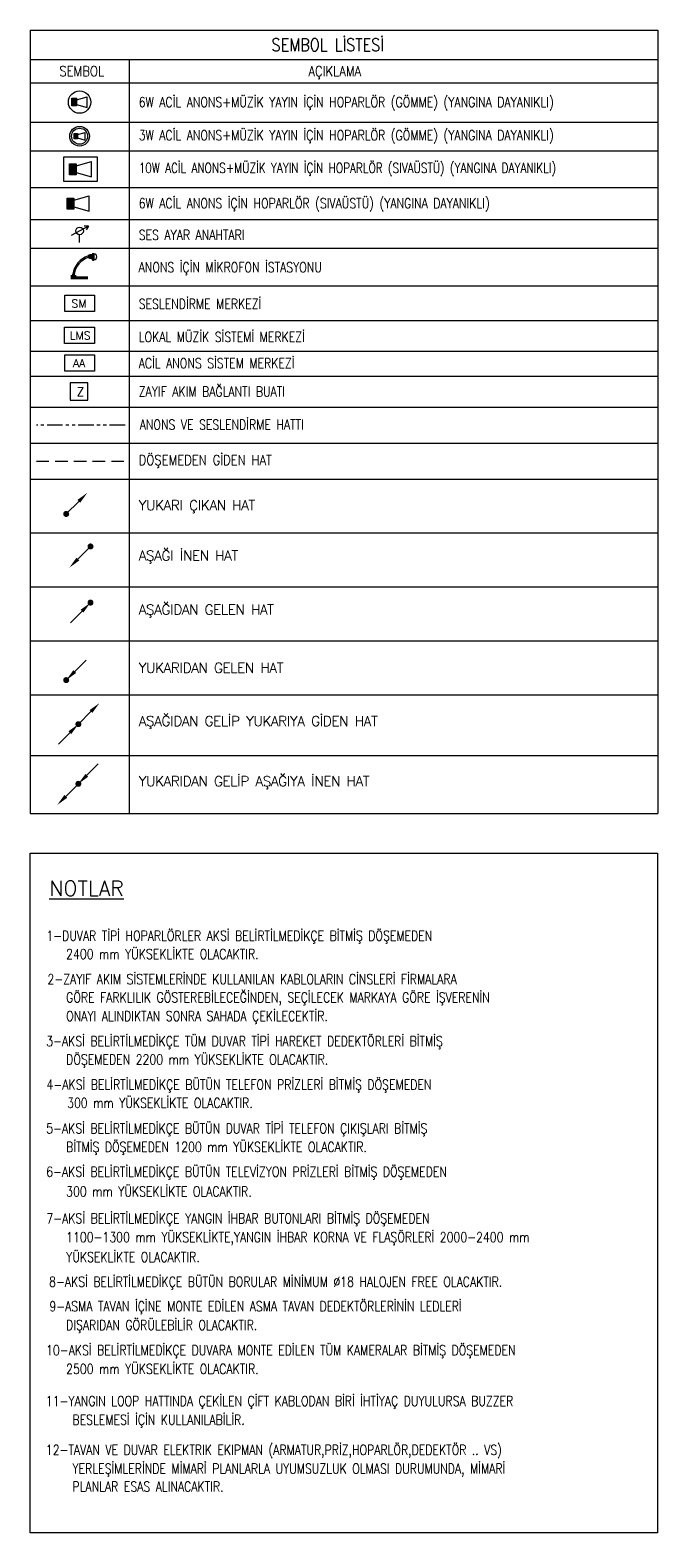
# Model space of a CAD drawing. Header units: metres. Extents: x -13545 to 152404, y -11890 to 28436.
# Drawn here: x -13486 to -10972, y 22422 to 28436 of the extents above; entities that cross this region are included whole.
import ezdxf
from ezdxf.enums import TextEntityAlignment as Align

# ---------------------------------------------------------------- set-up
doc = ezdxf.new("R2010")
doc.units = ezdxf.units.M
doc.header["$LTSCALE"] = 100
doc.header["$MEASUREMENT"] = 0
doc.linetypes.add('HIDDEN', pattern=[0.375, 0.25, -0.125])
doc.linetypes.add('PHANTOM2', pattern=[1.25, 0.625, -0.125, 0.125, -0.125, 0.125, -0.125])
for name, color, linetype, lineweight in [('E-10W ACİL ANONS İÇİN HOPARLÖR (SIVAÜSTÜ) (YANGINA DAYANIKLI)', 7, 'Continuous', 30), ('E-3W ACİL ANONS İÇİN HOPARLÖR (GÖMME) (YANGINA DAYANIKLI)', 7, 'Continuous', 30), ('E-6W ACİL ANONS İÇİN HOPARLÖR (GÖMME) (YANGINA DAYANIKLI)', 7, 'Continuous', 30), ('E-6W ACİL ANONS İÇİN HOPARLÖR (SIVAÜSTÜ) (YANGINA DAYANIKLI)', 7, 'Continuous', 30), ('E-ACİL ANONS SİSTEM MERKEZİ', 7, 'Continuous', 30), ('E-KABLO', 7, 'Continuous', 30), ('E-LOKAL MÜZİK SİSTEMİ MERKEZİ', 7, 'Continuous', 30), ('E-MİKROFON', 7, 'Continuous', 30), ('E-OK', 3, 'Continuous', 30), ('E-SES AYAR ANAHTARI', 7, 'Continuous', 30), ('E-SESLENDİRME MERKEZİ (MÜZİK YAYINI) (OTEL)', 7, 'Continuous', 30), ('E-YAZI', 7, 'Continuous', 30), ('E-ZAYIF AKIM BAĞLANTI KUTUSU BUAT', 7, 'Continuous', 30)]:
    doc.layers.add(name, color=color, linetype=linetype, lineweight=lineweight)
doc.styles.add('E-YAZI', font='txttw.shx')

# ---------------------------------------------------------------- blocks, each defined once
blk = doc.blocks.new('*U200')
at = {"layer": 'E-OK', "color": 3, "linetype": 'Continuous'}
blk.add_line((-126, -126), (0, 0), dxfattribs=at)
at = {"layer": 'E-OK', "color": 4, "linetype": 'Continuous', "const_width": 30}
blk.add_lwpolyline([(-15, 0, 1), (15, 0, 1)], format="xyb", close=True, dxfattribs=at)
at = {"layer": 'E-OK', "color": 3, "linetype": 'Continuous'}
blk.add_solid([(-112, -140), (-140, -112), (-211, -211)], dxfattribs=at)
blk = doc.blocks.new('*U202')
at = {"layer": 'E-OK', "color": 3, "linetype": 'Continuous'}
for p, q in [((85, 85), (201, 200)), ((-126, -126), (0, 0))]:
    blk.add_line(p, q, dxfattribs=at)
at = {"layer": 'E-OK', "color": 4, "linetype": 'Continuous', "const_width": 30}
blk.add_lwpolyline([(-15, 0, 1), (15, 0, 1)], format="xyb", close=True, dxfattribs=at)
at = {"layer": 'E-OK', "color": 3, "linetype": 'Continuous'}
for points in [[(99, 71), (71, 99), (0, 0)], [(-112, -140), (-140, -112), (-211, -211)]]:
    blk.add_solid(points, dxfattribs=at)
blk = doc.blocks.new('ZAYIF AKIM BAĞLANTI BUATI 1 100')
at = {"layer": 'E-ZAYIF AKIM BAĞLANTI KUTUSU BUAT', "color": 4}
blk.add_lwpolyline([(-17.5, 0), (17.5, 0), (17.5, 35), (-17.5, 35)], close=True, dxfattribs=at)
at = {"layer": 'E-ZAYIF AKIM BAĞLANTI KUTUSU BUAT', "color": 3, "style": 'E-YAZI'}
blk.add_text('Z', height=17.5, dxfattribs=at).set_placement((-4.7, 8.4))
blk = doc.blocks.new('*U201')
at = {"layer": 'E-OK', "color": 3, "linetype": 'Continuous'}
blk.add_line((85, 85), (201, 200), dxfattribs=at)
at = {"layer": 'E-OK', "color": 4, "linetype": 'Continuous', "const_width": 30}
blk.add_lwpolyline([(-15, 0, 1), (15, 0, 1)], format="xyb", close=True, dxfattribs=at)
at = {"layer": 'E-OK', "color": 3, "linetype": 'Continuous'}
blk.add_solid([(99, 71), (71, 99), (0, 0)], dxfattribs=at)
blk = doc.blocks.new('100_6W ACİL ANONS İÇİN HOPARLÖR (GÖMME) (YANGINA DAYANIKLI)')
at = {"layer": 'E-6W ACİL ANONS İÇİN HOPARLÖR (GÖMME) (YANGINA DAYANIKLI)', "color": 4}
for p, q in [((-2.19, -1.1), (-2.19, 1.1)), ((-2.19, 1.1), (-0.88, 1.1)), ((-0.88, 0.66), (2.19, 1.54)), ((-0.88, 1.1), (-0.88, -1.1)), ((2.19, -1.54), (2.19, 1.54)), ((-0.88, -1.1), (-2.19, -1.1)), ((-0.88, -0.66), (2.19, -1.54))]:
    blk.add_line(p, q, dxfattribs=at)
at = {"layer": 'E-6W ACİL ANONS İÇİN HOPARLÖR (GÖMME) (YANGINA DAYANIKLI)', "color": 3}
blk.add_circle((0, 0), 3.19, dxfattribs=at)
at = {"layer": 'E-6W ACİL ANONS İÇİN HOPARLÖR (GÖMME) (YANGINA DAYANIKLI)', "color": 4}
blk.add_solid([(-2.19, 1.1), (-0.88, 1.1), (-2.19, -1.1), (-0.88, -1.1)], dxfattribs=at)
blk = doc.blocks.new('100_3W ACİL ANONS İÇİN HOPARLÖR (GÖMME) (YANGINA DAYANIKLI)')
at = {"layer": 'E-3W ACİL ANONS İÇİN HOPARLÖR (GÖMME) (YANGINA DAYANIKLI)', "color": 4}
for p, q in [((-1.58, -0.79), (-1.58, 0.79)), ((-1.58, 0.79), (-0.63, 0.79)), ((-0.63, 0.47), (1.58, 1.11)), ((-0.63, 0.79), (-0.63, -0.79)), ((1.58, -1.11), (1.58, 1.11)), ((-0.63, -0.79), (-1.58, -0.79)), ((-0.63, -0.47), (1.58, -1.11))]:
    blk.add_line(p, q, dxfattribs=at)
at = {"layer": 'E-3W ACİL ANONS İÇİN HOPARLÖR (GÖMME) (YANGINA DAYANIKLI)', "color": 3}
for radius in [2.8, 2.3]:
    blk.add_circle((0, 0), radius, dxfattribs=at)
at = {"layer": 'E-3W ACİL ANONS İÇİN HOPARLÖR (GÖMME) (YANGINA DAYANIKLI)', "color": 4}
blk.add_solid([(-1.58, 0.79), (-0.63, 0.79), (-1.58, -0.79), (-0.63, -0.79)], dxfattribs=at)
blk = doc.blocks.new('100_10W ACİL ANONS İÇİN HOPARLÖR (SIVAÜSTÜ) (YANGINA DAYANIKLI)')
at = {"layer": 'E-10W ACİL ANONS İÇİN HOPARLÖR (SIVAÜSTÜ) (YANGINA DAYANIKLI)'}
blk.add_hatch(color=4, dxfattribs=at).paths.add_polyline_path([(1.13, 1.1), (2.45, 1.1), (2.45, -1.1), (1.13, -1.1)])
at = {"layer": 'E-10W ACİL ANONS İÇİN HOPARLÖR (SIVAÜSTÜ) (YANGINA DAYANIKLI)', "color": 4}
for p, q in [((1.13, -1.1), (1.13, 1.1)), ((1.13, 1.1), (2.45, 1.1)), ((2.45, 0.66), (5.52, 1.54)), ((2.45, 1.1), (2.45, -1.1)), ((5.52, -1.54), (5.52, 1.54)), ((2.45, -1.1), (1.13, -1.1)), ((2.45, -0.66), (5.52, -1.54))]:
    blk.add_line(p, q, dxfattribs=at)
blk.add_lwpolyline([(6.66, 2.48), (6.66, -2.48), (0, -2.48), (0, 2.48)], close=True, dxfattribs=at)
blk = doc.blocks.new('100_6W ACİL ANONS İÇİN HOPARLÖR (SIVAÜSTÜ) (YANGINA DAYANIKLI)')
at = {"layer": 'E-6W ACİL ANONS İÇİN HOPARLÖR (SIVAÜSTÜ) (YANGINA DAYANIKLI)'}
blk.add_hatch(color=4, dxfattribs=at).paths.add_polyline_path([(0, 1.1), (1.32, 1.1), (1.32, -1.1), (0, -1.1)])
at = {"layer": 'E-6W ACİL ANONS İÇİN HOPARLÖR (SIVAÜSTÜ) (YANGINA DAYANIKLI)', "color": 4}
for p, q in [((0, -1.1), (0, 1.1)), ((0, 1.1), (1.32, 1.1)), ((1.32, 0.66), (4.39, 1.54)), ((1.32, 1.1), (1.32, -1.1)), ((4.39, -1.54), (4.39, 1.54)), ((1.32, -1.1), (0, -1.1)), ((1.32, -0.66), (4.39, -1.54))]:
    blk.add_line(p, q, dxfattribs=at)
blk = doc.blocks.new('100_SES AYAR ANAHTARI')
at = {"layer": 'E-SES AYAR ANAHTARI', "color": 4}
for p, q in [((1.78, 3.25), (-1.69, 1.43)), ((1.78, 3.25), (0.92, 3.28)), ((1.78, 3.25), (1.31, 2.53)), ((0, 0), (0, 1.56))]:
    blk.add_line(p, q, dxfattribs=at)
blk.add_circle((0, 2.32), 0.756, dxfattribs=at)
blk = doc.blocks.new('100_SESLENDİRME MERKEZİ (MÜZİK YAYINI) (OTEL)')
at = {"layer": 'E-SESLENDİRME MERKEZİ (MÜZİK YAYINI) (OTEL)', "color": 4}
blk.add_lwpolyline([(-2.97, 3.24), (2.97, 3.24), (2.97, 0), (-2.97, 0)], close=True, dxfattribs=at)
at = {"layer": 'E-SESLENDİRME MERKEZİ (MÜZİK YAYINI) (OTEL)', "color": 3, "style": 'E-YAZI'}
blk.add_text('SM', height=1.6, dxfattribs=at).set_placement((-1.62, 0.77))
blk = doc.blocks.new('100_LOKAL MÜZİK SİSTEMİ MERKEZİ')
at = {"layer": 'E-LOKAL MÜZİK SİSTEMİ MERKEZİ', "color": 4}
blk.add_lwpolyline([(-2.99, 3.24), (2.99, 3.24), (2.99, 0), (-2.99, 0)], close=True, dxfattribs=at)
at = {"layer": 'E-LOKAL MÜZİK SİSTEMİ MERKEZİ', "color": 3, "style": 'E-YAZI'}
blk.add_text('LMS', height=1.6, dxfattribs=at).set_placement((-1.96, 0.77))
blk = doc.blocks.new('100_ACİL ANONS SİSTEM MERKEZİ')
at = {"layer": 'E-ACİL ANONS SİSTEM MERKEZİ', "color": 4}
blk.add_lwpolyline([(-2.97, 0), (-2.97, 3.24), (2.97, 3.24), (2.97, 0)], close=True, dxfattribs=at)
at = {"layer": 'E-ACİL ANONS SİSTEM MERKEZİ', "color": 3, "style": 'E-YAZI'}
blk.add_text('AA', height=1.6, dxfattribs=at).set_placement((-1.33, 0.77))
blk = doc.blocks.new('10_MİKROFON')
at = {"layer": 'E-MİKROFON', "color": 3, "linetype": 'Continuous'}
for p, q in [((258, 518), (222, 518)), ((222, 518), (222, 460)), ((258, 460), (222, 460)), ((294, 537), (258, 537)), ((258, 537), (258, 442)), ((294, 442), (258, 442)), ((276, 537), (276, 442)), ((294, 537), (331, 553)), ((294, 537), (294, 442)), ((294, 442), (331, 426)), ((331, 571), (367, 571)), ((331, 571), (331, 408)), ((331, 408), (367, 408)), ((367, 571), (367, 408))]:
    blk.add_line(p, q, dxfattribs=at)
for centre, radius, start, end in [((396, -29), 566, 107.9317, 171.5065), ((396, -29), 530, 109.2064, 170.9199), ((367, 489), 72.6, 270, 90)]:
    blk.add_arc(centre, radius, start, end, dxfattribs=at)
for points in [[(-73, 36), (-218, 36), (-73, 0), (-218, 0)], [(218, 0), (-218, 0), (218, -73), (-218, -73)], [(-109, 54), (-109, 36), (-181, 54), (-181, 36)]]:
    blk.add_solid(points, dxfattribs=at)

msp = doc.modelspace()

# ---------------------------------------------------------------- linework, layer by layer
at = {"layer": 'E-KABLO', "color": 6, "linetype": 'PHANTOM2'}
msp.add_line((-13105.6, 26855.5), (-13460.4, 26855.5), dxfattribs=at)
at = {"layer": 'E-KABLO', "color": 6, "linetype": 'HIDDEN', "ltscale": 2}
msp.add_line((-13460.4, 26711.5), (-13109.8, 26711.5), dxfattribs=at)
at = {"layer": 'E-KABLO'}
msp.add_lwpolyline([(-13486.2, 25141.8), (-10973.1, 25141.8), (-10973.1, 22422), (-13486.2, 22422)], close=True, dxfattribs=at)
at = {"layer": 'E-YAZI', "color": 4}
for p, q in [((-13486.2, 28436), (-13486.2, 25300.8)), ((-13486.2, 28436), (-10971.6, 28436)), ((-10971.6, 28436), (-10971.6, 25300.8)), ((-13486.2, 28318.2), (-10971.6, 28318.2)), ((-13486.2, 28224.5), (-10971.6, 28224.5)), ((-13486.2, 25300.8), (-10971.6, 25300.8))]:
    msp.add_line(p, q, dxfattribs=at)
at = {"layer": 'E-YAZI', "color": 7}
for p, q in [((-13089.3, 28318.2), (-13089.3, 25300.8)), ((-13486.2, 27806), (-10971.6, 27806)), ((-13486.2, 27677.6), (-10971.6, 27677.6)), ((-13486.2, 27677.6), (-10971.6, 27677.6)), ((-13486.2, 27563.6), (-10971.6, 27563.6)), ((-13486.2, 27563.6), (-10971.6, 27563.6)), ((-13486.2, 27412.1), (-10971.6, 27412.1)), ((-13486.2, 27273.2), (-10971.6, 27273.2)), ((-13486.2, 27150.5), (-10971.6, 27150.5))]:
    msp.add_line(p, q, dxfattribs=at)
at = {"layer": 'E-YAZI', "color": 7, "linetype": 'Continuous'}
for p, q in [((-13486.2, 28224.5), (-10971.6, 28224.5)), ((-13486.2, 28067.3), (-10971.6, 28067.3)), ((-13486.2, 28067.3), (-10971.6, 28067.3)), ((-13486.2, 27953.4), (-10971.6, 27953.4)), ((-13486.2, 27953.4), (-10971.6, 27953.4)), ((-13486.2, 27806), (-10971.6, 27806)), ((-13486.2, 27051.5), (-10971.6, 27051.5)), ((-13486.2, 26927.5), (-10971.6, 26927.5)), ((-13486.2, 26783.5), (-10971.6, 26783.5)), ((-13486.2, 26639.5), (-10971.6, 26639.5)), ((-13486.2, 26423.5), (-10971.6, 26423.5)), ((-13486.2, 26207.5), (-10971.6, 26207.5)), ((-13486.2, 25991.5), (-10971.6, 25991.5)), ((-13486.2, 25775.5), (-10971.6, 25775.5)), ((-13486.2, 25533.1), (-10971.6, 25533.1))]:
    msp.add_line(p, q, dxfattribs=at)

# ---------------------------------------------------------------- block references
at = {"layer": 'E-10W ACİL ANONS İÇİN HOPARLÖR (SIVAÜSTÜ) (YANGINA DAYANIKLI)', "xscale": 20, "yscale": 20, "zscale": 20}
msp.add_blockref('100_10W ACİL ANONS İÇİN HOPARLÖR (SIVAÜSTÜ) (YANGINA DAYANIKLI)', (-13350.7, 27879), dxfattribs=at)
at = {"layer": 'E-3W ACİL ANONS İÇİN HOPARLÖR (GÖMME) (YANGINA DAYANIKLI)', "xscale": 14, "yscale": 14, "zscale": 14}
msp.add_blockref('100_3W ACİL ANONS İÇİN HOPARLÖR (GÖMME) (YANGINA DAYANIKLI)', (-13287.8, 28011.2), dxfattribs=at)
at = {"layer": 'E-6W ACİL ANONS İÇİN HOPARLÖR (GÖMME) (YANGINA DAYANIKLI)', "xscale": 14, "yscale": 14, "zscale": 14}
msp.add_blockref('100_6W ACİL ANONS İÇİN HOPARLÖR (GÖMME) (YANGINA DAYANIKLI)', (-13287.8, 28147.8), dxfattribs=at)
at = {"layer": 'E-6W ACİL ANONS İÇİN HOPARLÖR (SIVAÜSTÜ) (YANGINA DAYANIKLI)', "xscale": 20, "yscale": 20, "zscale": 20}
msp.add_blockref('100_6W ACİL ANONS İÇİN HOPARLÖR (SIVAÜSTÜ) (YANGINA DAYANIKLI)', (-13337.6, 27741.8), dxfattribs=at)
at = {"layer": 'E-ACİL ANONS SİSTEM MERKEZİ', "xscale": 20, "yscale": 20, "zscale": 20}
msp.add_blockref('100_ACİL ANONS SİSTEM MERKEZİ', (-13287.8, 27071), dxfattribs=at)
at = {"layer": 'E-LOKAL MÜZİK SİSTEMİ MERKEZİ', "xscale": 20, "yscale": 20, "zscale": 20}
msp.add_blockref('100_LOKAL MÜZİK SİSTEMİ MERKEZİ', (-13287.8, 27182.2), dxfattribs=at)
at = {"layer": 'E-MİKROFON', "color": 6, "linetype": 'Continuous', "xscale": 0.16, "yscale": 0.16, "zscale": 0.16}
msp.add_blockref('10_MİKROFON', (-13288.8, 27450.6), dxfattribs=at)
at = {"layer": 'E-OK', "xscale": -0.4, "yscale": 0.4, "zscale": 0.4}
for name, p, rotation in [('*U200', (-13341.4, 26499.7), 90), ('*U200', (-13244, 26369.5), 270), ('*U201', (-13244, 26144.8), 90), ('*U201', (-13341.4, 25834.7), 270), ('*U202', (-13292.7, 25658.4), 90), ('*U202', (-13292.7, 25419.7), 270)]:
    msp.add_blockref(name, p, dxfattribs=dict(at, rotation=rotation))
at = {"layer": 'E-SES AYAR ANAHTARI', "xscale": 20, "yscale": 20, "zscale": 20}
msp.add_blockref('100_SES AYAR ANAHTARI', (-13287.8, 27585.9), dxfattribs=at)
at = {"layer": 'E-SESLENDİRME MERKEZİ (MÜZİK YAYINI) (OTEL)', "xscale": 20, "yscale": 20, "zscale": 20}
msp.add_blockref('100_SESLENDİRME MERKEZİ (MÜZİK YAYINI) (OTEL)', (-13287.8, 27310.3), dxfattribs=at)
at = {"layer": 'E-ZAYIF AKIM BAĞLANTI KUTUSU BUAT', "xscale": 2, "yscale": 2, "zscale": 2}
msp.add_blockref('ZAYIF AKIM BAĞLANTI BUATI 1 100', (-13290, 26954.5), dxfattribs=at)

# ---------------------------------------------------------------- texts
at = {"layer": 'E-YAZI', "color": 4, "style": 'E-YAZI', "width": 0.85}
for s, height, p in [('SEMBOL LİSTESİ', 50, (-12293.9, 28377.1)), ('SEMBOL', 40, (-13279.2, 28271.5)), ('AÇIKLAMA', 40, (-12265.7, 28271.5))]:
    msp.add_text(s, height=height, dxfattribs=at).set_placement(p, align=Align.MIDDLE_CENTER)
at = {"layer": 'E-YAZI', "color": 3, "style": 'E-YAZI'}
for s, width, p in [('6W ACİL ANONS+MÜZİK YAYIN İÇİN HOPARLÖR (GÖMME) (YANGINA DAYANIKLI)', 0.8, (-13050.9, 28127.6)), ('3W ACİL ANONS+MÜZİK YAYIN İÇİN HOPARLÖR (GÖMME) (YANGINA DAYANIKLI)', 0.8, (-13050.9, 27995.2)), ('10W ACİL ANONS+MÜZİK YAYIN İÇİN HOPARLÖR (SIVAÜSTÜ) (YANGINA DAYANIKLI)', 0.77, (-13050.9, 27864.4)), ('6W ACİL ANONS İÇİN HOPARLÖR (SIVAÜSTÜ) (YANGINA DAYANIKLI)', 0.8, (-13050.9, 27722.9)), ('SES AYAR ANAHTARI', 0.8, (-13050.9, 27596.2)), ('ANONS İÇİN MİKROFON İSTASYONU', 0.8, (-13051.2, 27466.6, 0)), ('SESLENDİRME MERKEZİ ', 0.8, (-13050.9, 27319.9)), ('LOKAL MÜZİK SİSTEMİ MERKEZİ', 0.8, (-13050.9, 27187.9)), ('ACİL ANONS SİSTEM MERKEZİ ', 0.8, (-13050.9, 27082.8)), ('ZAYIF AKIM BAĞLANTI BUATI', 0.8, (-13050.9, 26969.1)), ('ANONS VE SESLENDİRME HATTI', 0.8, (-13046.8, 26837.1)), ('DÖŞEMEDEN GİDEN HAT', 0.85, (-13050.9, 26695.2, 0)), ('1-DUVAR TİPİ HOPARLÖRLER AKSİ BELİRTİLMEDİKÇE BİTMİŞ DÖŞEMEDEN', 0.8, (-13420.8, 24791.8, 0)), ('2400 mm YÜKSEKLİKTE OLACAKTIR.', 0.8, (-13341.5, 24718.6, 0)), ('2-ZAYIF AKIM SİSTEMLERİNDE KULLANILAN KABLOLARIN CİNSLERİ FİRMALARA', 0.8, (-13416.2, 24618, 0)), ('GÖRE FARKLILIK GÖSTEREBİLECEĞİNDEN, SEÇİLECEK MARKAYA GÖRE İŞVERENİN', 0.8, (-13341.5, 24544.8, 0)), ('ONAYI ALINDIKTAN SONRA SAHADA ÇEKİLECEKTİR.', 0.8, (-13341.5, 24470.3, 0)), ('3-AKSİ BELİRTİLMEDİKÇE TÜM DUVAR TİPİ HAREKET DEDEKTÖRLERİ BİTMİŞ', 0.8, (-13421.4, 24369.8, 0)), ('DÖŞEMEDEN 2200 mm YÜKSEKLİKTE OLACAKTIR.', 0.8, (-13341.5, 24296.6, 0)), ('4-AKSİ BELİRTİLMEDİKÇE BÜTÜN TELEFON PRİZLERİ BİTMİŞ DÖŞEMEDEN', 0.8, (-13420.1, 24196, 0)), ('300 mm YÜKSEKLİKTE OLACAKTIR.', 0.8, (-13337.6, 24122.8, 0)), ('5-AKSİ BELİRTİLMEDİKÇE BÜTÜN DUVAR TİPİ TELEFON ÇIKIŞLARI BİTMİŞ', 0.8, (-13421.4, 24020.6, 0)), ('BİTMİŞ DÖŞEMEDEN 1200 mm YÜKSEKLİKTE OLACAKTIR.', 0.8, (-13341.5, 23946.5, 0)), ('6-AKSİ BELİRTİLMEDİKÇE BÜTÜN TELEVİZYON PRİZLERİ BİTMİŞ DÖŞEMEDEN', 0.8, (-13421.4, 23847.4, 0)), ('300 mm YÜKSEKLİKTE OLACAKTIR.', 0.8, (-13341.5, 23768.3, 0)), ('7-AKSİ BELİRTİLMEDİKÇE YANGIN İHBAR BUTONLARI BİTMİŞ DÖŞEMEDEN', 0.8, (-13420.8, 23660.8, 0)), ('1100-1300 mm YÜKSEKLİKTE,YANGIN İHBAR KORNA VE FLAŞÖRLERİ 2000-2400 mm', 0.8, (-13341.5, 23585.5, 0)), ('YÜKSEKLİKTE OLACAKTIR.', 0.8, (-13341.5, 23506.1, 0)), ('8-AKSİ BELİRTİLMEDİKÇE BÜTÜN BORULAR MİNİMUM %%C18 HALOJEN FREE OLACAKTIR.', 0.8, (-13409.7, 23407, 0)), ('9-ASMA TAVAN İÇİNE MONTE EDİLEN ASMA TAVAN DEDEKTÖRLERİNİN LEDLERİ', 0.8, (-13408.8, 23308.8, 0)), ('DIŞARIDAN GÖRÜLEBİLİR OLACAKTIR.', 0.8, (-13341.5, 23233.8, 0)), ('10-AKSİ BELİRTİLMEDİKÇE DUVARA MONTE EDİLEN TÜM KAMERALAR BİTMİŞ DÖŞEMEDEN', 0.8, (-13422, 23133.2, 0)), ('2500 mm YÜKSEKLİKTE OLACAKTIR.', 0.8, (-13341.5, 23058.1, 0)), ('11-YANGIN LOOP HATTINDA ÇEKİLEN ÇİFT KABLODAN BİRİ İHTİYAÇ DUYULURSA BUZZER', 0.8, (-13422.9, 22929.8, 0)), ('BESLEMESİ İÇİN KULLANILABİLİR.', 0.8, (-13316.3, 22854.7, 0)), ('12-TAVAN VE DUVAR ELEKTRIK EKIPMAN (ARMATUR,PRİZ,HOPARLÖR,DEDEKTÖR .. VS)', 0.8, (-13422.9, 22734.3, 0)), ('YERLEŞİMLERİNDE MİMARİ PLANLARLA UYUMSUZLUK OLMASI DURUMUNDA, MİMARİ', 0.8, (-13316.3, 22659.3, 0)), ('PLANLAR ESAS ALINACAKTIR.', 0.8, (-13316.3, 22587.7, 0))]:
    msp.add_text(s, height=40, dxfattribs=dict(at, width=width)).set_placement(p)
at = {"layer": 'E-YAZI', "color": 4, "style": 'E-YAZI'}
msp.add_text('%%uNOTLAR', height=60, dxfattribs=at).set_placement((-13409.1, 24971.5, 0))
at = {"layer": 'E-YAZI', "color": 3, "char_height": 40, "attachment_point": 1, "style": 'E-YAZI'}
for s, insert in [('{\\T0.95;YUKARI ÇIKAN HAT}', (-13050.9, 26554.4)), ('{\\T0.95;AŞAĞI İNEN HAT}', (-13050.9, 26352.9)), ('{\\T0.95;AŞAĞIDAN GELEN HAT}', (-13050.9, 26136.9)), ('{\\T0.95;YUKARIDAN GELEN HAT}', (-13050.9, 25903.8)), ('{\\T0.95;AŞAĞIDAN GELİP YUKARIYA GİDEN HAT}', (-13050.9, 25690.9)), ('{\\T0.95;YUKARIDAN GELİP AŞAĞIYA İNEN HAT}', (-13050.9, 25450.1))]:
    msp.add_mtext_dynamic_manual_height_columns(s, width=9808.836, gutter_width=12.5, heights=[0], dxfattribs=dict(at, insert=insert))

doc.saveas('drawing.dxf')
